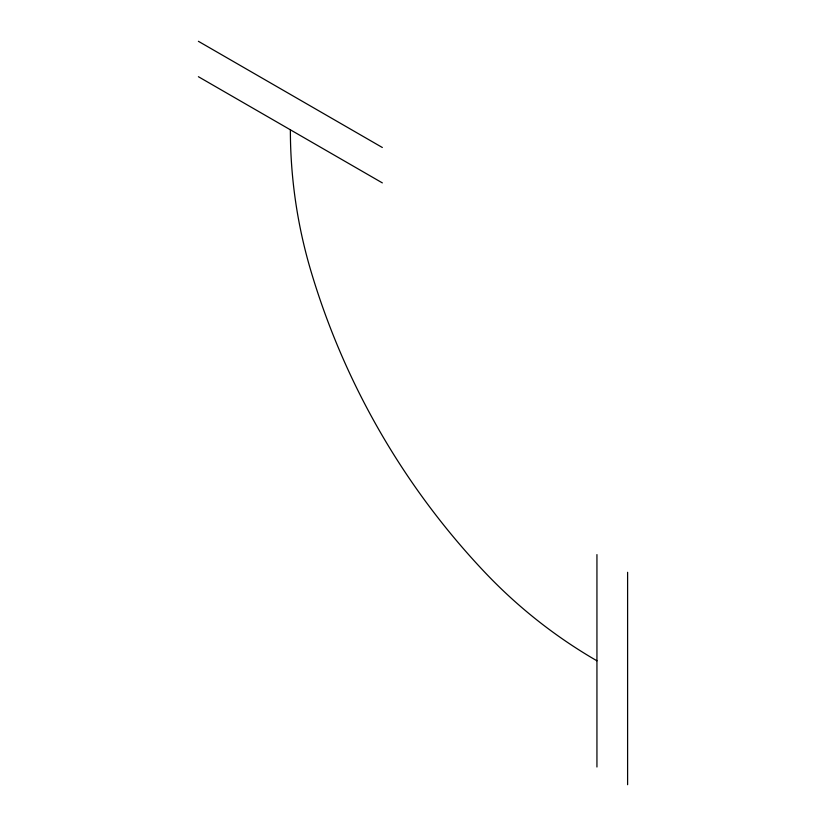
<?xml version="1.0" encoding="UTF-8"?>
<svg xmlns="http://www.w3.org/2000/svg" width="826" height="826" viewBox="0 0 826 826"><rect width="100%" height="100%" fill="white"/><g stroke="black" fill="none" stroke-linecap="round" stroke-linejoin="round"><path stroke-width="1.24" d="M198.395 41.3L382.345 147.503M198.395 76.704L382.345 182.897M627.605 572.304L627.605 784.7M596.94 554.597L596.94 767.003M596.94 660.8A495.445 495.445 0 0 1 484.986 572.459A748.48 748.48 0 0 1 310.896 270.928A495.445 495.445 0 0 1 290.37 129.796"/></g></svg>
